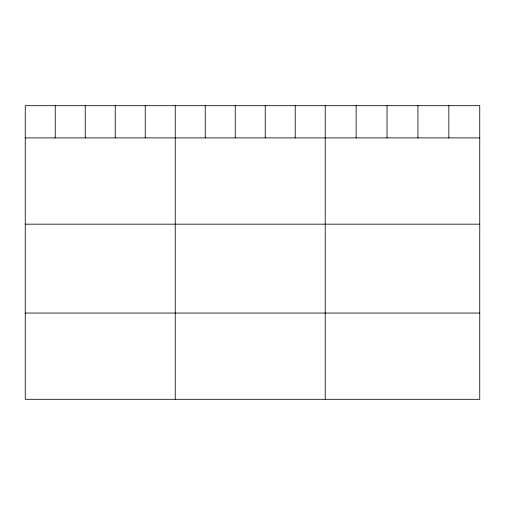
<?xml version="1.0" encoding="UTF-8"?>
<svg xmlns="http://www.w3.org/2000/svg" width="505" height="505" viewBox="0 0 505 505"><rect width="100%" height="100%" fill="white"/><g stroke="black" fill="none" stroke-linecap="round" stroke-linejoin="round"><path stroke-width="0.76" d="M479.75 137.909L479.75 399.31L25.25 399.31L25.25 105.69L479.75 105.69L479.75 137.909L25.25 137.909M25.25 224.176L479.75 224.176M25.25 313.05L479.75 313.05M448.844 105.69L448.844 137.909M417.938 105.69L417.938 137.909M387.032 105.69L387.032 137.909M356.126 105.69L356.126 137.909M325.22 105.69L325.22 399.31M295.223 105.69L295.223 137.909M265.226 105.69L265.226 137.909M235.229 105.69L235.229 137.909M205.232 105.69L205.232 137.909M175.235 105.69L175.235 399.31M145.238 105.69L145.238 137.909M115.241 105.69L115.241 137.909M85.244 105.69L85.244 137.909M55.247 105.69L55.247 137.909"/></g></svg>
